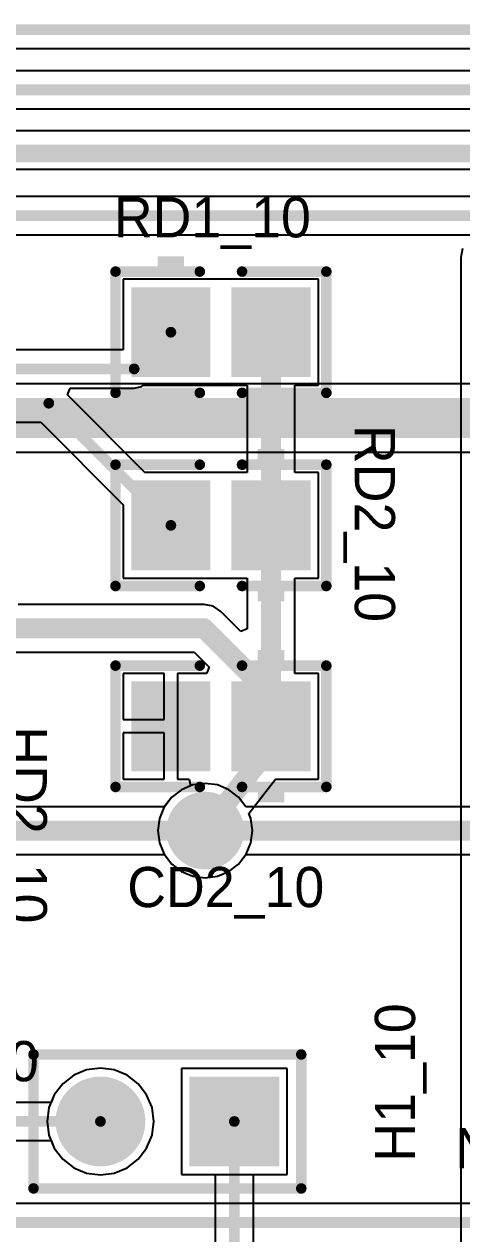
# Model space of a CAD drawing. Header units: millimetres. Extents: x 0.67 to 7.75, y 0.64 to 6.06.
# Drawn here: x 5.666 to 5.993, y 3.321 to 4.224 of the extents above; entities that cross this region are included whole.
import ezdxf

# ---------------------------------------------------------------- set-up
doc = ezdxf.new("R2010")
doc.units = ezdxf.units.MM
doc.header["$MEASUREMENT"] = 0
for name, color, linetype in [('BottomLayer', 5, 'Continuous'), ('BottomSolder', 6, 'Continuous'), ('MultiLayer', 9, 'Continuous'), ('PadHoleLayer', 156, 'Continuous'), ('TopLayer', 1, 'Continuous'), ('TopOverlay', 2, 'Continuous'), ('TopPaste', 8, 'Continuous'), ('TopSolder', 216, 'Continuous'), ('ViaHoleLayer', 16, 'Continuous')]:
    doc.layers.add(name, color=color, linetype=linetype)

# ---------------------------------------------------------------- blocks, each defined once
blk = doc.blocks.new('CC2012_0805_259')
at = {"layer": 'TopLayer'}
for points in [[(-0.06299, -0.02953), (-0.01181, -0.02953), (-0.06299, 0.02953), (-0.01181, 0.02953)], [(0.01181, -0.02953), (0.06299, -0.02953), (0.01181, 0.02953), (0.06299, 0.02953)]]:
    blk.add_solid(points, dxfattribs=at)
at = {"layer": 'TopOverlay', "const_width": 0.00787}
for points in [[(-0.07874, 0.04528), (-0.07874, -0.04528)], [(-0.01575, 0.04528), (-0.07874, 0.04528)], [(0.07874, 0.04528), (0.01575, 0.04528)], [(0.07874, 0.04528), (0.07874, -0.04528)], [(-0.01575, -0.04528), (-0.07874, -0.04528)], [(0.07874, -0.04528), (0.01575, -0.04528)]]:
    blk.add_lwpolyline(points, dxfattribs=at)
at = {"layer": 'TopOverlay', "const_width": 0.00394}
for points in [[(-0.08071, 0.04528, 1), (-0.07677, 0.04528, 1)], [(-0.08071, 0.04528, 1), (-0.07677, 0.04528, 1)], [(-0.01772, 0.04528, 1), (-0.01378, 0.04528, 1)], [(0.01378, 0.04528, 1), (0.01772, 0.04528, 1)], [(0.07677, 0.04528, 1), (0.08071, 0.04528, 1)], [(0.07677, 0.04528, 1), (0.08071, 0.04528, 1)], [(-0.08071, -0.04528, 1), (-0.07677, -0.04528, 1)], [(-0.08071, -0.04528, 1), (-0.07677, -0.04528, 1)], [(-0.01772, -0.04528, 1), (-0.01378, -0.04528, 1)], [(0.01378, -0.04528, 1), (0.01772, -0.04528, 1)], [(0.07677, -0.04528, 1), (0.08071, -0.04528, 1)], [(0.07677, -0.04528, 1), (0.08071, -0.04528, 1)]]:
    blk.add_lwpolyline(points, format="xyb", close=True, dxfattribs=at)
at = {"layer": 'TopOverlay'}
for points in [[(-0.04724, 0.04882), (-0.02756, 0.04882), (-0.04724, 0.05669), (-0.02756, 0.05669)], [(-0.04725, -0.05709), (-0.02756, -0.05709), (-0.04725, -0.04921), (-0.02756, -0.04921)]]:
    blk.add_solid(points, dxfattribs=at)
at = {"layer": 'TopPaste'}
for points in [[(-0.06299, -0.02953), (-0.01181, -0.02953), (-0.06299, 0.02953), (-0.01181, 0.02953)], [(0.01181, -0.02953), (0.06299, -0.02953), (0.01181, 0.02953), (0.06299, 0.02953)]]:
    blk.add_solid(points, dxfattribs=at)
at = {"layer": 'TopSolder'}
for points in [[(-0.06699, -0.03353), (-0.00781, -0.03353), (-0.06699, 0.03353), (-0.00781, 0.03353)], [(0.00781, -0.03353), (0.06699, -0.03353), (0.00781, 0.03353), (0.06699, 0.03353)]]:
    blk.add_solid(points, dxfattribs=at)
blk = doc.blocks.new('CC2012_0805_260')
at = {"layer": 'TopLayer'}
for points in [[(-0.06299, -0.02953), (-0.01181, -0.02953), (-0.06299, 0.02953), (-0.01181, 0.02953)], [(0.01181, -0.02953), (0.06299, -0.02953), (0.01181, 0.02953), (0.06299, 0.02953)]]:
    blk.add_solid(points, dxfattribs=at)
at = {"layer": 'TopOverlay', "const_width": 0.00787}
for points in [[(-0.07874, -0.04528), (-0.07874, 0.04528)], [(-0.07874, 0.04528), (-0.01575, 0.04528)], [(0.01575, 0.04528), (0.07874, 0.04528)], [(0.07874, -0.04528), (0.07874, 0.04528)], [(-0.07874, -0.04528), (-0.01575, -0.04528)], [(0.01575, -0.04528), (0.07874, -0.04528)]]:
    blk.add_lwpolyline(points, dxfattribs=at)
at = {"layer": 'TopOverlay', "const_width": 0.00394}
for points in [[(-0.08071, 0.04528, 1), (-0.07677, 0.04528, 1)], [(-0.08071, 0.04528, 1), (-0.07677, 0.04528, 1)], [(-0.01772, 0.04528, 1), (-0.01378, 0.04528, 1)], [(0.01378, 0.04528, 1), (0.01772, 0.04528, 1)], [(0.07677, 0.04528, 1), (0.08071, 0.04528, 1)], [(0.07677, 0.04528, 1), (0.08071, 0.04528, 1)], [(-0.08071, -0.04528, 1), (-0.07677, -0.04528, 1)], [(-0.08071, -0.04528, 1), (-0.07677, -0.04528, 1)], [(-0.01772, -0.04528, 1), (-0.01378, -0.04528, 1)], [(0.01378, -0.04528, 1), (0.01772, -0.04528, 1)], [(0.07677, -0.04528, 1), (0.08071, -0.04528, 1)], [(0.07677, -0.04528, 1), (0.08071, -0.04528, 1)]]:
    blk.add_lwpolyline(points, format="xyb", close=True, dxfattribs=at)
at = {"layer": 'TopOverlay'}
for points in [[(-0.04727, 0.04882), (-0.02758, 0.04882), (-0.04727, 0.05669), (-0.02758, 0.05669)], [(-0.04724, -0.05707), (-0.02756, -0.05707), (-0.04724, -0.04919), (-0.02756, -0.04919)]]:
    blk.add_solid(points, dxfattribs=at)
at = {"layer": 'TopPaste'}
for points in [[(-0.06299, -0.02953), (-0.01181, -0.02953), (-0.06299, 0.02953), (-0.01181, 0.02953)], [(0.01181, -0.02953), (0.06299, -0.02953), (0.01181, 0.02953), (0.06299, 0.02953)]]:
    blk.add_solid(points, dxfattribs=at)
at = {"layer": 'TopSolder'}
for points in [[(-0.06699, -0.03353), (-0.00781, -0.03353), (-0.06699, 0.03353), (-0.00781, 0.03353)], [(0.00781, -0.03353), (0.06699, -0.03353), (0.00781, 0.03353), (0.06699, 0.03353)]]:
    blk.add_solid(points, dxfattribs=at)
blk = doc.blocks.new('HDR1X2_273')
at = {"layer": 'BottomLayer', "const_width": 0.02953}
blk.add_lwpolyline([(0.08524, 0, 1), (0.11476, 0, 1)], format="xyb", close=True, dxfattribs=at)
at = {"layer": 'BottomLayer'}
blk.add_solid([(-0.02953, -0.02953), (0.02953, -0.02953), (-0.02953, 0.02953), (0.02953, 0.02953)], dxfattribs=at)
at = {"layer": 'BottomSolder', "const_width": 0.03353}
blk.add_lwpolyline([(0.08324, 0, 1), (0.11676, 0, 1)], format="xyb", close=True, dxfattribs=at)
at = {"layer": 'BottomSolder'}
blk.add_solid([(-0.03353, -0.03353), (0.03353, -0.03353), (-0.03353, 0.03353), (0.03353, 0.03353)], dxfattribs=at)
at = {"layer": 'MultiLayer', "const_width": 0.02953}
blk.add_lwpolyline([(0.08524, 0, 1), (0.11476, 0, 1)], format="xyb", close=True, dxfattribs=at)
at = {"layer": 'MultiLayer'}
blk.add_solid([(-0.02953, -0.02953), (0.02953, -0.02953), (-0.02953, 0.02953), (0.02953, 0.02953)], dxfattribs=at)
at = {"layer": 'PadHoleLayer', "const_width": 0.01772}
for points in [[(-0.00886, 0, 1), (0.00886, 0, 1)], [(0.09114, 0, 1), (0.10886, 0, 1)]]:
    blk.add_lwpolyline(points, format="xyb", close=True, dxfattribs=at)
at = {"layer": 'TopLayer', "const_width": 0.02953}
blk.add_lwpolyline([(0.08524, 0, 1), (0.11476, 0, 1)], format="xyb", close=True, dxfattribs=at)
at = {"layer": 'TopLayer'}
blk.add_solid([(-0.02953, -0.02953), (0.02953, -0.02953), (-0.02953, 0.02953), (0.02953, 0.02953)], dxfattribs=at)
at = {"layer": 'TopOverlay', "const_width": 0.00787}
for points in [[(-0.05, 0.05), (-0.05, -0.05)], [(0.15, 0.05), (-0.05, 0.05)], [(0.15, 0.05), (0.15, -0.05)], [(0.15, -0.05), (-0.05, -0.05)]]:
    blk.add_lwpolyline(points, dxfattribs=at)
at = {"layer": 'TopOverlay', "const_width": 0.00394}
for points in [[(-0.05197, 0.05, 1), (-0.04803, 0.05, 1)], [(-0.05197, 0.05, 1), (-0.04803, 0.05, 1)], [(0.14803, 0.05, 1), (0.15197, 0.05, 1)], [(0.14803, 0.05, 1), (0.15197, 0.05, 1)], [(-0.05197, -0.05, 1), (-0.04803, -0.05, 1)], [(-0.05197, -0.05, 1), (-0.04803, -0.05, 1)], [(0.14803, -0.05, 1), (0.15197, -0.05, 1)], [(0.14803, -0.05, 1), (0.15197, -0.05, 1)]]:
    blk.add_lwpolyline(points, format="xyb", close=True, dxfattribs=at)
at = {"layer": 'TopSolder', "const_width": 0.03353}
blk.add_lwpolyline([(0.08324, 0, 1), (0.11676, 0, 1)], format="xyb", close=True, dxfattribs=at)
at = {"layer": 'TopSolder'}
blk.add_solid([(-0.03353, -0.03353), (0.03353, -0.03353), (-0.03353, 0.03353), (0.03353, 0.03353)], dxfattribs=at)
blk = doc.blocks.new('CC2012_0805_277')
at = {"layer": 'TopLayer'}
for points in [[(-0.06299, -0.02953), (-0.01181, -0.02953), (-0.06299, 0.02953), (-0.01181, 0.02953)], [(0.01181, -0.02953), (0.06299, -0.02953), (0.01181, 0.02953), (0.06299, 0.02953)]]:
    blk.add_solid(points, dxfattribs=at)
at = {"layer": 'TopOverlay', "const_width": 0.00787}
for points in [[(-0.07874, 0.04528), (-0.07874, -0.04528)], [(-0.01575, 0.04528), (-0.07874, 0.04528)], [(0.07874, 0.04528), (0.01575, 0.04528)], [(0.07874, 0.04528), (0.07874, -0.04528)], [(-0.01575, -0.04528), (-0.07874, -0.04528)], [(0.07874, -0.04528), (0.01575, -0.04528)]]:
    blk.add_lwpolyline(points, dxfattribs=at)
at = {"layer": 'TopOverlay', "const_width": 0.00394}
for points in [[(-0.08071, 0.04528, 1), (-0.07677, 0.04528, 1)], [(-0.08071, 0.04528, 1), (-0.07677, 0.04528, 1)], [(-0.01772, 0.04528, 1), (-0.01378, 0.04528, 1)], [(0.01378, 0.04528, 1), (0.01772, 0.04528, 1)], [(0.07677, 0.04528, 1), (0.08071, 0.04528, 1)], [(0.07677, 0.04528, 1), (0.08071, 0.04528, 1)], [(-0.08071, -0.04528, 1), (-0.07677, -0.04528, 1)], [(-0.08071, -0.04528, 1), (-0.07677, -0.04528, 1)], [(-0.01772, -0.04528, 1), (-0.01378, -0.04528, 1)], [(0.01378, -0.04528, 1), (0.01772, -0.04528, 1)], [(0.07677, -0.04528, 1), (0.08071, -0.04528, 1)], [(0.07677, -0.04528, 1), (0.08071, -0.04528, 1)]]:
    blk.add_lwpolyline(points, format="xyb", close=True, dxfattribs=at)
at = {"layer": 'TopOverlay'}
for points in [[(-0.04726, 0.04882), (-0.02757, 0.04882), (-0.04726, 0.05669), (-0.02757, 0.05669)], [(-0.04725, -0.05707), (-0.02756, -0.05707), (-0.04725, -0.0492), (-0.02756, -0.0492)]]:
    blk.add_solid(points, dxfattribs=at)
at = {"layer": 'TopPaste'}
for points in [[(-0.06299, -0.02953), (-0.01181, -0.02953), (-0.06299, 0.02953), (-0.01181, 0.02953)], [(0.01181, -0.02953), (0.06299, -0.02953), (0.01181, 0.02953), (0.06299, 0.02953)]]:
    blk.add_solid(points, dxfattribs=at)
at = {"layer": 'TopSolder'}
for points in [[(-0.06699, -0.03353), (-0.00781, -0.03353), (-0.06699, 0.03353), (-0.00781, 0.03353)], [(0.00781, -0.03353), (0.06699, -0.03353), (0.00781, 0.03353), (0.06699, 0.03353)]]:
    blk.add_solid(points, dxfattribs=at)

msp = doc.modelspace()

# ---------------------------------------------------------------- linework, layer by layer
at = {"layer": 'BottomLayer'}
for p, q in [((5.44697, 4.20573), (6.44864, 4.20573)), ((6.44144, 4.18927), (5.44066, 4.18927)), ((5.38197, 4.16073), (6.41114, 4.16073)), ((6.39844, 4.14427), (5.37566, 4.14427)), ((5.31697, 4.11573), (6.36497, 4.11573)), ((6.35303, 4.09527), (5.30503, 4.09527)), ((5.24239, 4.06673), (6.35303, 4.06673)), ((6.075, 3.95549), (5.11427, 3.95549)), ((5.11427, 3.90451), (6.06567, 3.90451)), ((5.801, 3.6573), (5.79186, 3.6561)), ((5.81014, 3.6561), (5.801, 3.6573)), ((5.78335, 3.65257), (5.77604, 3.64696)), ((5.79186, 3.6561), (5.78335, 3.65257)), ((5.81865, 3.65257), (5.81014, 3.6561)), ((5.82596, 3.64696), (5.81865, 3.65257)), ((5.77057, 3.63984), (5.62778, 3.63984)), ((5.77604, 3.64696), (5.77057, 3.63984)), ((5.83143, 3.63984), (5.82596, 3.64696)), ((6.36327, 3.63984), (5.83143, 3.63984)), ((5.62192, 3.60416), (5.77057, 3.60416)), ((5.77057, 3.60416), (5.77604, 3.59704)), ((5.82596, 3.59704), (5.83143, 3.60416)), ((5.83143, 3.60416), (6.37475, 3.60416)), ((5.77604, 3.59704), (5.78335, 3.59143)), ((5.81865, 3.59143), (5.82596, 3.59704)), ((5.78335, 3.59143), (5.79186, 3.5879)), ((5.79186, 3.5879), (5.801, 3.5867)), ((5.801, 3.5867), (5.81014, 3.5879)), ((5.81014, 3.5879), (5.81865, 3.59143)), ((5.71248, 3.4434), (5.70286, 3.43941)), ((5.7228, 3.44475), (5.71248, 3.4434)), ((5.73311, 3.4434), (5.7228, 3.44475)), ((5.74273, 3.43941), (5.73311, 3.4434)), ((5.86232, 3.44441), (5.78327, 3.44441)), ((5.78327, 3.44441), (5.78327, 3.36536)), ((5.86232, 3.36536), (5.86232, 3.44441)), ((5.6946, 3.43308), (5.68827, 3.42482)), ((5.70286, 3.43941), (5.6946, 3.43308)), ((5.75099, 3.43308), (5.74273, 3.43941)), ((5.75732, 3.42482), (5.75099, 3.43308)), ((5.68827, 3.42482), (5.68429, 3.4152)), ((5.76131, 3.4152), (5.75732, 3.42482)), ((5.68429, 3.4152), (5.68293, 3.40489)), ((5.76266, 3.40489), (5.76131, 3.4152)), ((5.68293, 3.40489), (5.68429, 3.39457)), ((5.76131, 3.39457), (5.76266, 3.40489)), ((5.68429, 3.39457), (5.68827, 3.38495)), ((5.75732, 3.38495), (5.76131, 3.39457)), ((5.68827, 3.38495), (5.6946, 3.37669)), ((5.75099, 3.37669), (5.75732, 3.38495)), ((5.6946, 3.37669), (5.70286, 3.37036)), ((5.70286, 3.37036), (5.71248, 3.36638)), ((5.73311, 3.36638), (5.74273, 3.37036)), ((5.74273, 3.37036), (5.75099, 3.37669)), ((5.71248, 3.36638), (5.7228, 3.36502)), ((5.7228, 3.36502), (5.73311, 3.36638)), ((5.78327, 3.36536), (5.86232, 3.36536)), ((6.82032, 3.34375), (2.66432, 3.34375))]:
    msp.add_line(p, q, dxfattribs=at)
for points, const_width in [([(5.415, 4.22), (6.512, 4.22)], 0.008), ([(5.35, 4.175), (6.473, 4.175)], 0.008), ([(5.285, 4.13), (6.42724, 4.13)], 0.008), ([(1.174, 4.081), (6.385, 4.081)], 0.008), ([(5.09, 3.93), (6.075, 3.93)], 0.03), ([(4.773, 3.622), (5.801, 3.622)], 0.015), ([(5.801, 3.622), (6.788, 3.622)], 0.015), ([(2.66432, 3.32947), (6.82624, 3.32947)], 0.008)]:
    msp.add_lwpolyline(points, dxfattribs=dict(at, const_width=const_width))
for points, const_width in [([(5.7885, 3.622, 1), (5.8135, 3.622, 1)], 0.025), ([(5.79725, 3.622, 1), (5.80475, 3.622, 1)], 0.0075), ([(5.79725, 3.622, 1), (5.80475, 3.622, 1)], 0.0075)]:
    msp.add_lwpolyline(points, format="xyb", close=True, dxfattribs=dict(at, const_width=const_width))
at = {"layer": 'BottomSolder', "const_width": 0.029}
msp.add_lwpolyline([(5.7865, 3.622, 1), (5.8155, 3.622, 1)], format="xyb", close=True, dxfattribs=at)
at = {"layer": 'MultiLayer', "const_width": 0.025}
msp.add_lwpolyline([(5.7885, 3.622, 1), (5.8135, 3.622, 1)], format="xyb", close=True, dxfattribs=at)
at = {"layer": 'TopLayer'}
for p, q in [((5.99331, 4.05662), (5.99195, 4.0498)), ((5.99195, 4.0498), (5.99195, 2.80329)), ((5.81098, 4.03358), (5.7398, 4.03358)), ((5.7398, 4.03358), (5.7398, 3.98093)), ((5.81461, 4.03358), (5.81098, 4.03358)), ((5.81098, 4.03358), (5.81098, 4.03358)), ((5.88579, 4.03358), (5.81461, 4.03358)), ((5.81461, 4.03358), (5.81461, 4.03358)), ((5.88579, 3.95452), (5.88579, 4.03358)), ((5.7398, 3.98093), (5.6528, 3.98093)), ((5.69808, 3.94738), (5.70015, 3.95238)), ((5.75605, 3.88941), (5.69808, 3.94738)), ((5.70015, 3.95238), (5.748, 3.95238)), ((5.748, 3.95238), (5.75347, 3.95347)), ((5.748, 3.95238), (5.748, 3.95238)), ((5.75347, 3.95347), (5.75504, 3.95452)), ((5.75504, 3.95452), (5.81098, 3.95452)), ((5.81098, 3.95452), (5.81098, 3.95452)), ((5.81098, 3.95452), (5.81461, 3.95452)), ((5.81461, 3.95452), (5.81461, 3.95452)), ((5.81461, 3.95452), (5.83235, 3.95452)), ((5.83235, 3.95452), (5.83235, 3.88941)), ((5.86804, 3.88941), (5.86804, 3.95452)), ((5.86804, 3.95452), (5.88579, 3.95452)), ((5.6528, 3.92679), (5.6783, 3.92679)), ((5.6783, 3.92679), (5.7398, 3.86529)), ((5.81098, 3.88941), (5.75605, 3.88941)), ((5.81461, 3.88941), (5.81098, 3.88941)), ((5.81098, 3.88941), (5.81098, 3.88941)), ((5.83235, 3.88941), (5.81461, 3.88941)), ((5.81461, 3.88941), (5.81461, 3.88941)), ((5.88579, 3.88941), (5.86804, 3.88941)), ((5.88579, 3.81036), (5.88579, 3.88941)), ((5.7398, 3.86529), (5.7398, 3.81036)), ((5.7398, 3.81036), (5.81098, 3.81036)), ((5.81098, 3.81036), (5.81098, 3.81036)), ((5.81098, 3.81036), (5.81461, 3.81036)), ((5.81461, 3.81036), (5.81461, 3.81036)), ((5.81461, 3.81036), (5.83235, 3.81036)), ((5.83235, 3.81036), (5.83235, 3.77261)), ((5.86804, 3.73941), (5.86804, 3.81036)), ((5.86804, 3.81036), (5.88579, 3.81036)), ((5.8002, 3.79084), (5.6613, 3.79084)), ((5.80703, 3.78948), (5.8002, 3.79084)), ((5.81281, 3.78562), (5.80703, 3.78948)), ((5.82773, 3.7707), (5.81281, 3.78562)), ((5.83235, 3.77261), (5.82773, 3.7707)), ((5.65391, 3.75516), (5.79281, 3.75516)), ((5.79281, 3.75516), (5.80393, 3.74403)), ((5.77039, 3.73941), (5.7398, 3.73941)), ((5.7398, 3.73941), (5.7398, 3.70489)), ((5.77039, 3.70489), (5.77039, 3.73941)), ((5.80202, 3.73941), (5.78039, 3.73941)), ((5.78039, 3.73941), (5.78039, 3.69989)), ((5.80393, 3.74403), (5.80202, 3.73941)), ((5.88579, 3.73941), (5.86804, 3.73941)), ((5.88579, 3.66036), (5.88579, 3.73941)), ((5.7398, 3.70489), (5.77039, 3.70489)), ((5.77039, 3.69489), (5.7398, 3.69489)), ((5.7398, 3.69489), (5.7398, 3.66036)), ((5.77039, 3.66036), (5.77039, 3.69489)), ((5.78039, 3.69989), (5.78039, 3.66036)), ((5.7398, 3.66036), (5.77039, 3.66036)), ((5.78039, 3.66036), (5.78908, 3.66036)), ((5.78908, 3.66036), (5.79008, 3.65536)), ((5.83358, 3.6348), (5.85347, 3.66036)), ((5.85347, 3.66036), (5.88579, 3.66036)), ((5.78335, 3.65257), (5.77604, 3.64696)), ((5.79008, 3.65536), (5.78335, 3.65257)), ((5.77043, 3.63965), (5.7669, 3.63114)), ((5.77604, 3.64696), (5.77043, 3.63965)), ((5.7669, 3.63114), (5.7657, 3.622)), ((5.8351, 3.63114), (5.83358, 3.6348)), ((5.8363, 3.622), (5.8351, 3.63114)), ((5.7657, 3.622), (5.7669, 3.61286)), ((5.8351, 3.61286), (5.8363, 3.622)), ((5.7669, 3.61286), (5.77043, 3.60435)), ((5.83157, 3.60435), (5.8351, 3.61286)), ((5.77043, 3.60435), (5.77604, 3.59704)), ((5.82596, 3.59704), (5.83157, 3.60435)), ((5.77604, 3.59704), (5.78335, 3.59143)), ((5.81865, 3.59143), (5.82596, 3.59704)), ((5.78335, 3.59143), (5.79186, 3.5879)), ((5.79186, 3.5879), (5.801, 3.5867)), ((5.801, 3.5867), (5.81014, 3.5879)), ((5.81014, 3.5879), (5.81865, 3.59143)), ((5.71248, 3.4434), (5.70286, 3.43941)), ((5.7228, 3.44475), (5.71248, 3.4434)), ((5.73311, 3.4434), (5.7228, 3.44475)), ((5.74273, 3.43941), (5.73311, 3.4434)), ((5.86232, 3.44441), (5.78327, 3.44441)), ((5.78327, 3.44441), (5.78327, 3.36536)), ((5.86232, 3.36536), (5.86232, 3.44441)), ((5.6946, 3.43308), (5.68827, 3.42482)), ((5.70286, 3.43941), (5.6946, 3.43308)), ((5.75099, 3.43308), (5.74273, 3.43941)), ((5.75732, 3.42482), (5.75099, 3.43308)), ((5.68827, 3.42482), (5.68592, 3.41916)), ((5.76131, 3.4152), (5.75732, 3.42482)), ((5.68592, 3.41916), (5.60402, 3.41916)), ((5.76266, 3.40489), (5.76131, 3.4152)), ((5.76131, 3.39457), (5.76266, 3.40489)), ((5.60797, 3.39061), (5.68592, 3.39061)), ((5.68592, 3.39061), (5.68827, 3.38495)), ((5.75732, 3.38495), (5.76131, 3.39457)), ((5.68827, 3.38495), (5.6946, 3.37669)), ((5.75099, 3.37669), (5.75732, 3.38495)), ((5.6946, 3.37669), (5.70286, 3.37036)), ((5.70286, 3.37036), (5.71248, 3.36638)), ((5.73311, 3.36638), (5.74273, 3.37036)), ((5.74273, 3.37036), (5.75099, 3.37669)), ((5.71248, 3.36638), (5.7228, 3.36502)), ((5.7228, 3.36502), (5.73311, 3.36638)), ((5.78327, 3.36536), (5.80852, 3.36536)), ((5.80852, 3.36536), (5.80852, 3.0734)), ((5.83707, 3.06748), (5.83707, 3.36536)), ((5.83707, 3.36536), (5.86232, 3.36536))]:
    msp.add_line(p, q, dxfattribs=at)
for points, const_width in [([(5.8502, 3.84989), (5.8502, 3.99405)], 0.015), ([(5.748, 3.96666), (5.77539, 3.99405)], 0.008), ([(5.6138, 3.96666), (5.748, 3.96666)], 0.008), ([(5.6138, 3.94107), (5.68421, 3.94107)], 0.008), ([(5.68421, 3.94107), (5.77539, 3.84989)], 0.008), ([(5.8502, 3.723), (5.8502, 3.84989)], 0.015), ([(5.65391, 3.773), (5.8002, 3.773)], 0.015), ([(5.8002, 3.773), (5.8502, 3.723)], 0.015), ([(5.8502, 3.7), (5.8502, 3.723)], 0.015), ([(5.8502, 3.6852), (5.8502, 3.69989)], 0.015), ([(5.801, 3.622), (5.8502, 3.6852)], 0.015), ([(5.58429, 3.40489), (5.7228, 3.40489)], 0.008), ([(5.8228, 3.06748), (5.8228, 3.40489)], 0.008)]:
    msp.add_lwpolyline(points, dxfattribs=dict(at, const_width=const_width))
for points, const_width in [([(5.84645, 3.99405, 1), (5.85395, 3.99405, 1)], 0.0075), ([(5.77339, 3.99405, 1), (5.77739, 3.99405, 1)], 0.004), ([(5.746, 3.96666, 1), (5.75, 3.96666, 1)], 0.004), ([(5.746, 3.96666, 1), (5.75, 3.96666, 1)], 0.004), ([(5.68221, 3.94107, 1), (5.68621, 3.94107, 1)], 0.004), ([(5.68221, 3.94107, 1), (5.68621, 3.94107, 1)], 0.004), ([(5.84645, 3.84989, 1), (5.85395, 3.84989, 1)], 0.0075), ([(5.84645, 3.84989, 1), (5.85395, 3.84989, 1)], 0.0075), ([(5.77339, 3.84989, 1), (5.77739, 3.84989, 1)], 0.004), ([(5.79645, 3.773, 1), (5.80395, 3.773, 1)], 0.0075), ([(5.79645, 3.773, 1), (5.80395, 3.773, 1)], 0.0075), ([(5.84645, 3.723, 1), (5.85395, 3.723, 1)], 0.0075), ([(5.84645, 3.723, 1), (5.85395, 3.723, 1)], 0.0075), ([(5.84645, 3.723, 1), (5.85395, 3.723, 1)], 0.0075), ([(5.84645, 3.7, 1), (5.85395, 3.7, 1)], 0.0075), ([(5.84645, 3.69989, 1), (5.85395, 3.69989, 1)], 0.0075), ([(5.84645, 3.6852, 1), (5.85395, 3.6852, 1)], 0.0075), ([(5.84645, 3.6852, 1), (5.85395, 3.6852, 1)], 0.0075), ([(5.7885, 3.622, 1), (5.8135, 3.622, 1)], 0.025), ([(5.79725, 3.622, 1), (5.80475, 3.622, 1)], 0.0075), ([(5.7208, 3.40489, 1), (5.7248, 3.40489, 1)], 0.004), ([(5.8208, 3.40489, 1), (5.8248, 3.40489, 1)], 0.004)]:
    msp.add_lwpolyline(points, format="xyb", close=True, dxfattribs=dict(at, const_width=const_width))
at = {"layer": 'TopOverlay', "const_width": 0.008}
msp.add_lwpolyline([(5.0278, 4.12489), (6.0078, 4.12489)], dxfattribs=at)
at = {"layer": 'TopSolder', "const_width": 0.029}
msp.add_lwpolyline([(5.7865, 3.622, 1), (5.8155, 3.622, 1)], format="xyb", close=True, dxfattribs=at)
at = {"layer": 'ViaHoleLayer', "const_width": 0.014}
msp.add_lwpolyline([(5.794, 3.622, 1), (5.808, 3.622, 1)], format="xyb", close=True, dxfattribs=at)

# ---------------------------------------------------------------- block references
for name, p, rotation in [('CC2012_0805_260', (5.8128, 3.99405), 360), ('CC2012_0805_259', (5.8128, 3.84989), 180), ('CC2012_0805_277', (5.8128, 3.69989), 180), ('HDR1X2_273', (5.8228, 3.40489), 180)]:
    msp.add_blockref(name, p, dxfattribs=dict(rotation=rotation))

# ---------------------------------------------------------------- texts
at = {"layer": 'TopOverlay'}
for s, p in [('RD1_10', (5.7328, 4.06489)), ('CD2_10', (5.7428, 3.56489)), ('NPN3_10', (5.5028, 3.43489)), ('NPN1_11', (5.9878, 3.36989))]:
    msp.add_text(s, height=0.03, dxfattribs=at).set_placement(p)
for s, rotation, p in [('RD2_10', 270, (5.9128, 3.92489)), ('HD2_10', 270, (5.6528, 3.69989)), ('H1_10', 90, (5.9578, 3.37489))]:
    msp.add_text(s, height=0.03, rotation=rotation, dxfattribs=at).set_placement(p)

doc.saveas('drawing.dxf')
